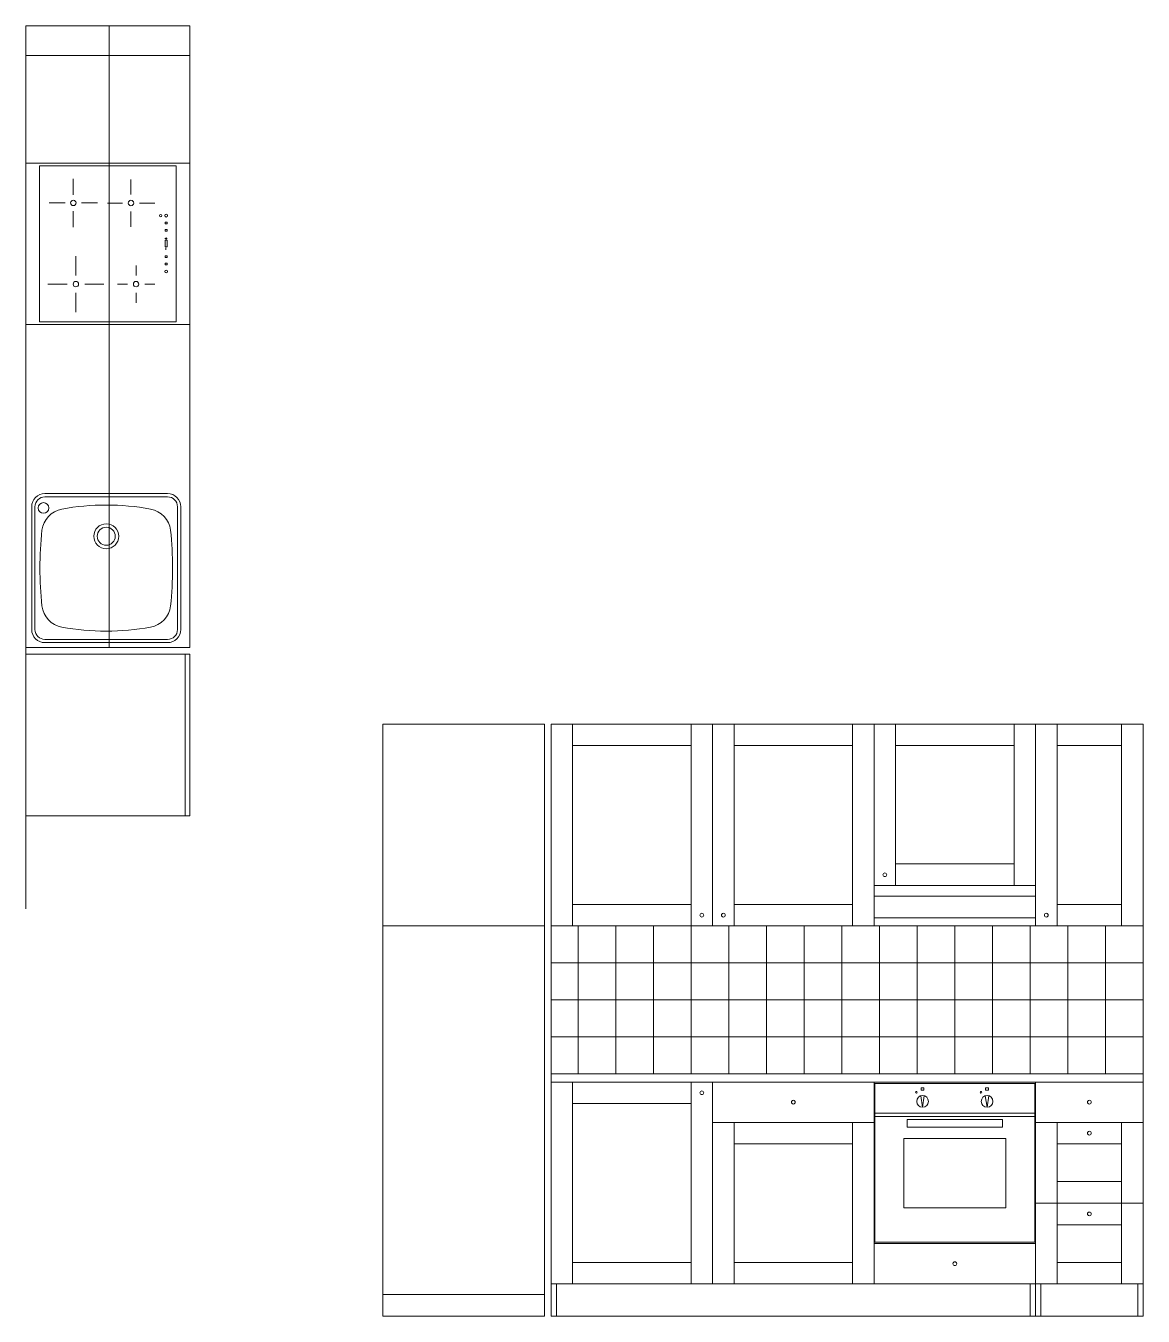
# Model space of a CAD drawing. Header units: metres. Extents: x -260 to 644, y -339 to 261.
# Drawn here: x -260.4 to 154.8, y -218.1 to 261.3 of the extents above; entities that cross this region are included whole.
import ezdxf

# ---------------------------------------------------------------- set-up
doc = ezdxf.new("R2010")
doc.units = ezdxf.units.M
doc.header["$MEASUREMENT"] = 0
for name, color, linetype, lineweight in [('A-FURN-BATH_Num_Penna__251_Num_Penna__251_Num_Penna__2', 251, 'Continuous', 18), ('A-FURN_Num_Penna__251_Num_Penna__251_Num_Penna__2', 251, 'Continuous', 18), ('A-FURN_Num_Penna__252_Num_Penna__252_Num_Penna__3', 252, 'Continuous', 18), ('A-FURN_Num_Penna__8_Num_Penna__8', 8, 'Continuous', 18), ('A-SECT-PATT_Num_Penna__6_Num_Penna__6', 6, 'Continuous', 18), ('AA - pareti sezionate_Num_Penna__7_Num_Penna__7', 7, 'Continuous', 18), ('J-arredo_Num_Penna__8_Num_Penna__8', 8, 'Continuous', 18), ('PDF24_Geometry_Num_Penna__7_Num_Penna__7', 7, 'Continuous', 18), ('PDF53_Geometry_Num_Penna__7_Num_Penna__7', 7, 'Continuous', 18)]:
    doc.layers.add(name, color=color, linetype=linetype, lineweight=lineweight)

msp = doc.modelspace()

# ---------------------------------------------------------------- hatches: boundary and pattern name
at = {"layer": 'PDF24_Geometry_Num_Penna__7_Num_Penna__7', "linetype": 'Continuous', "lineweight": 18}
msp.add_hatch(color=7, dxfattribs=at).paths.add_polyline_path([(0.78, -0.09, 0.046766), (0.78, -0.09)])
at = {"layer": 'PDF53_Geometry_Num_Penna__7_Num_Penna__7', "linetype": 'Continuous', "lineweight": 18}
msp.add_hatch(color=7, dxfattribs=at).paths.add_polyline_path([(0.97, -0.53, 0.046568), (0.97, -0.53)])

# ---------------------------------------------------------------- linework, layer by layer
at = {"layer": 'A-FURN-BATH_Num_Penna__251_Num_Penna__251_Num_Penna__2', "color": 251, "linetype": 'Continuous', "lineweight": 18}
for p, q in [((-253.31, 87.48), (-207.68, 87.48)), ((-258.19, 82.68), (-258.19, 36.97)), ((-256.97, 82.67), (-256.97, 36.97)), ((-253.31, 86.26), (-207.68, 86.26)), ((-204.02, 82.82), (-204.02, 36.97)), ((-202.8, 82.6), (-202.8, 36.97)), ((-260.39, 30.26), (-199.39, 30.26)), ((-253.31, 33.31), (-207.68, 33.31)), ((-253.31, 32.09), (-207.68, 32.09)), ((-260.39, 27.76), (-199.39, 27.76))]:
    msp.add_line(p, q, dxfattribs=at)
for centre, radius in [((-253.83, 82.13), 1.98), ((-230.5, 71.62), 4.64), ((-230.5, 71.62), 3.36)]:
    msp.add_circle(centre, radius, dxfattribs=at)
for centre, radius, start, end in [((-253.31, 82.6), 4.88, 90.0019, 180.0019), ((-207.68, 82.6), 4.88, 0.0019, 90.0019), ((-253.31, 82.6), 3.66, 90.0019, 180.0019), ((-245.34, 72.71), 9.15, 100.3812, 172.77), ((-230.5, -8.29), 91.5, 90, 100.3812), ((-230.5, -8.29), 91.5, 79.6188, 90), ((-215.66, 72.71), 9.15, 7.23, 79.6188), ((-207.68, 82.6), 3.66, 0.0019, 90.0019), ((-118.62, 59.78), 136.52, 174.0822, 180.001), ((-342.37, 59.78), 136.52, 359.999, 5.9178), ((-118.62, 59.78), 136.52, 179.999, 185.9178), ((-342.37, 59.78), 136.52, 354.0822, 0.001), ((-245.34, 46.86), 9.15, 187.23, 259.6188), ((-215.66, 46.86), 9.15, 280.3812, 352.77), ((-253.31, 36.97), 4.88, 180, 270), ((-253.31, 36.97), 3.66, 180, 270), ((-230.5, 127.86), 91.5, 259.6188, 270), ((-230.5, 127.86), 91.5, 270, 280.3812), ((-207.68, 36.97), 4.88, 270, 0), ((-207.68, 36.97), 3.66, 270, 0)]:
    msp.add_arc(centre, radius, start, end, dxfattribs=at)
at = {"layer": 'A-FURN_Num_Penna__251_Num_Penna__251_Num_Penna__2', "color": 251, "linetype": 'Continuous', "lineweight": 18}
for p, q in [((-199.39, 261.26), (-260.39, 261.26)), ((-199.39, 30.26), (-199.39, 261.26)), ((-199.39, 250.26), (-260.39, 250.26)), ((-255.25, 151.26), (-255.25, 209.26)), ((-255.25, 209.26), (-204.52, 209.26)), ((-204.52, 209.26), (-204.52, 151.26)), ((-242.73, 198.46), (-242.73, 204.45)), ((-221.3, 198.59), (-221.3, 204.22)), ((-245.74, 195.45), (-251.74, 195.45)), ((-242.73, 192.44), (-242.73, 186.44)), ((-239.72, 195.45), (-233.73, 195.45)), ((-224.47, 195.42), (-230.09, 195.42)), ((-221.3, 192.25), (-221.3, 186.63)), ((-218.12, 195.42), (-212.5, 195.42)), ((-208.58, 187.66), (-208.58, 188.33)), ((-208.58, 188.33), (-207.91, 188.33)), ((-207.91, 187.66), (-208.58, 187.66)), ((-207.91, 188.33), (-207.91, 187.66)), ((-208.67, 182.28), (-207.89, 182.28)), ((-208.58, 184.94), (-208.58, 185.61)), ((-208.58, 185.61), (-207.91, 185.61)), ((-207.91, 184.94), (-208.58, 184.94)), ((-208.27, 181.88), (-208.27, 182.63)), ((-207.91, 185.61), (-207.91, 184.94)), ((-208.65, 179.12), (-208.65, 181.67)), ((-208.65, 181.67), (-207.91, 181.67)), ((-207.91, 179.12), (-208.65, 179.12)), ((-208.33, 178.03), (-208.33, 178.81)), ((-207.91, 181.67), (-207.91, 179.12)), ((-241.77, 168.55), (-241.77, 175.67)), ((-208.58, 175.18), (-208.58, 175.84)), ((-208.58, 175.84), (-207.91, 175.84)), ((-207.91, 175.18), (-208.58, 175.18)), ((-208.58, 172.4), (-208.58, 173.07)), ((-208.58, 173.07), (-207.91, 173.07)), ((-207.91, 175.84), (-207.91, 175.18)), ((-207.91, 173.07), (-207.91, 172.4)), ((-219.42, 168.49), (-219.42, 172.23)), ((-207.91, 172.4), (-208.58, 172.4)), ((-245.05, 165.28), (-252.17, 165.28)), ((-238.5, 165.28), (-231.38, 165.28)), ((-222.63, 165.28), (-226.37, 165.28)), ((-216.21, 165.28), (-212.46, 165.28)), ((-241.77, 162), (-241.77, 154.88)), ((-219.42, 162.07), (-219.42, 158.32)), ((-204.52, 151.26), (-255.25, 151.26)), ((-201.19, -32.24), (-201.19, 27.76)), ((-199.39, -32.24), (-199.39, 27.76)), ((-260.39, -32.24), (-199.39, -32.24))]:
    msp.add_line(p, q, dxfattribs=at)
for centre, radius in [((-242.73, 195.45), 1.01), ((-221.3, 195.42), 1.01), ((-210.29, 190.73), 0.389), ((-208.24, 190.73), 0.521), ((-208.24, 169.98), 0.521), ((-241.77, 165.28), 1.01), ((-219.42, 165.28), 1.01)]:
    msp.add_circle(centre, radius, dxfattribs=at)
at = {"layer": 'A-FURN_Num_Penna__252_Num_Penna__252_Num_Penna__3', "color": 252, "linetype": 'Continuous', "lineweight": 18}
for p, q in [((-229.39, 30.26), (-229.39, 261.26)), ((-260.39, 210.26), (-199.39, 210.26)), ((-260.39, 150.26), (-199.39, 150.26))]:
    msp.add_line(p, q, dxfattribs=at)
at = {"layer": 'A-FURN_Num_Penna__8_Num_Penna__8', "color": 8, "linetype": 'Continuous', "lineweight": 18}
for p, q in [((-260.39, 153.26), (-260.39, 261.26)), ((-260.39, 153.26), (-260.39, 87.26)), ((-260.39, 9.26), (-260.39, 87.26))]:
    msp.add_line(p, q, dxfattribs=at)
at = {"layer": 'A-SECT-PATT_Num_Penna__6_Num_Penna__6', "color": 6, "linetype": 'Continuous', "lineweight": 18}
for p, q in [((-127.69, 1.86), (-127.69, -218.14)), ((-67.69, 1.86), (-127.69, 1.86)), ((-67.69, 1.86), (-67.69, -218.14)), ((-65.19, 1.86), (154.81, 1.86)), ((-65.19, 1.86), (-65.19, -73.14)), ((-57.19, 1.86), (-57.19, -73.14)), ((-13.19, 1.86), (-13.19, -73.14)), ((-5.19, 1.86), (-5.19, -73.14)), ((2.81, 1.86), (2.81, -73.14)), ((46.81, 1.86), (46.81, -73.14)), ((54.81, 1.86), (54.81, -73.14)), ((62.81, 1.86), (62.81, -58.14)), ((106.81, 1.86), (106.81, -58.14)), ((114.81, 1.86), (114.81, -73.14)), ((122.81, 1.86), (122.81, -73.14)), ((146.81, 1.86), (146.81, -73.14)), ((154.81, 1.86), (154.81, -218.14)), ((-57.19, -6.14), (-13.19, -6.14)), ((2.81, -6.14), (46.81, -6.14)), ((62.81, -6.14), (106.81, -6.14)), ((122.81, -6.14), (146.81, -6.14)), ((62.81, -50.14), (106.81, -50.14)), ((54.81, -58.14), (114.81, -58.14)), ((54.81, -62.14), (114.81, -62.14)), ((-57.19, -65.14), (-13.19, -65.14)), ((2.81, -65.14), (46.81, -65.14)), ((122.81, -65.14), (146.81, -65.14)), ((54.81, -70.14), (114.81, -70.14)), ((-67.69, -73.14), (-127.69, -73.14)), ((-65.19, -73.14), (154.81, -73.14)), ((-65.19, -73.14), (-65.19, -128.14)), ((-55.19, -73.14), (-55.19, -128.14)), ((-41.19, -73.14), (-41.19, -128.14)), ((-27.19, -73.14), (-27.19, -128.14)), ((-13.19, -73.14), (-13.19, -128.14)), ((0.81, -73.14), (0.81, -128.14)), ((14.81, -73.14), (14.81, -128.14)), ((28.81, -73.14), (28.81, -128.14)), ((42.81, -73.14), (42.81, -128.14)), ((56.81, -73.14), (56.81, -128.14)), ((70.81, -73.14), (70.81, -128.14)), ((84.81, -73.14), (84.81, -128.14)), ((98.81, -73.14), (98.81, -128.14)), ((112.81, -73.14), (112.81, -128.14)), ((126.81, -73.14), (126.81, -128.14)), ((140.81, -73.14), (140.81, -128.14)), ((154.81, -86.89), (-65.19, -86.89)), ((154.81, -100.64), (-65.19, -100.64)), ((154.81, -114.39), (-65.19, -114.39)), ((154.81, -128.14), (-65.19, -128.14)), ((-65.19, -128.14), (-65.19, -206.14)), ((74.81, -128.14), (154.81, -128.14)), ((154.81, -131.14), (-65.19, -131.14)), ((-57.19, -131.14), (-57.19, -206.14)), ((-13.19, -131.14), (-13.19, -206.14)), ((-5.19, -131.14), (-5.19, -206.14)), ((54.81, -131.14), (54.81, -206.14)), ((55.11, -131.69), (114.51, -131.69)), ((55.11, -131.69), (55.11, -190.59)), ((72.28, -133.29), (73.29, -133.29)), ((72.28, -134.15), (72.28, -133.29)), ((73.29, -134.15), (72.28, -134.15)), ((73.29, -133.29), (73.29, -134.15)), ((96.27, -133.29), (97.28, -133.29)), ((96.27, -134.15), (96.27, -133.29)), ((97.28, -134.15), (96.27, -134.15)), ((97.28, -133.29), (97.28, -134.15)), ((114.51, -131.69), (114.51, -190.59)), ((114.81, -131.14), (114.81, -218.14)), ((72.82, -140.51), (72.15, -136.26)), ((72.82, -140.51), (73.48, -136.26)), ((96.8, -140.51), (96.14, -136.26)), ((96.8, -140.51), (97.47, -136.26)), ((-13.19, -139.14), (-57.19, -139.14)), ((55.11, -142.69), (114.51, -142.69)), ((54.81, -146.14), (-5.19, -146.14)), ((2.81, -146.14), (2.81, -206.14)), ((46.81, -146.14), (46.81, -206.14)), ((55.11, -143.99), (114.51, -143.99)), ((67.14, -145.05), (102.48, -145.05)), ((67.14, -147.9), (67.14, -145.05)), ((102.48, -147.9), (67.14, -147.9)), ((102.48, -145.05), (102.48, -147.9)), ((154.81, -146.14), (114.81, -146.14)), ((122.81, -146.14), (122.81, -206.14)), ((146.81, -146.14), (146.81, -206.14)), ((65.83, -152.1), (103.79, -152.1)), ((65.83, -177.93), (65.83, -152.1)), ((103.79, -152.1), (103.79, -177.93)), ((46.81, -154.14), (2.81, -154.14)), ((146.81, -154.14), (122.81, -154.14)), ((146.81, -168.14), (122.81, -168.14)), ((114.81, -176.14), (154.81, -176.14)), ((103.79, -177.93), (65.83, -177.93)), ((146.81, -184.14), (122.81, -184.14)), ((114.81, -191.14), (54.81, -191.14)), ((55.11, -190.59), (114.51, -190.59)), ((-13.19, -198.14), (-57.19, -198.14)), ((46.81, -198.14), (2.81, -198.14)), ((146.81, -198.14), (122.81, -198.14)), ((-67.69, -210.14), (-127.69, -210.14)), ((154.81, -206.14), (-65.19, -206.14)), ((-65.19, -206.14), (-65.19, -218.14)), ((-63.19, -206.14), (-63.19, -218.14)), ((112.81, -206.14), (112.81, -218.14)), ((116.81, -206.14), (116.81, -218.14)), ((152.81, -206.14), (152.81, -218.14)), ((-67.69, -218.14), (-127.69, -218.14)), ((154.81, -218.14), (-65.19, -218.14))]:
    msp.add_line(p, q, dxfattribs=at)
for centre, radius in [((58.81, -54.14), 0.7), ((-9.19, -69.14), 0.7), ((-1.19, -69.14), 0.7), ((118.81, -69.14), 0.7), ((-9.19, -135.14), 0.7), ((24.81, -138.64), 0.7), ((70.53, -134.93), 0.318), ((72.82, -138.34), 2.18), ((94.52, -134.93), 0.318), ((96.8, -138.34), 2.18), ((134.81, -138.64), 0.7), ((134.81, -150.14), 0.7), ((134.81, -180.14), 0.7), ((84.81, -198.64), 0.7)]:
    msp.add_circle(centre, radius, dxfattribs=at)
at = {"layer": 'AA - pareti sezionate_Num_Penna__7_Num_Penna__7', "color": 7, "linetype": 'Continuous', "lineweight": 18}
msp.add_line((-260.39, -66.74), (-260.39, 261.26), dxfattribs=at)
at = {"layer": 'J-arredo_Num_Penna__8_Num_Penna__8', "color": 8, "linetype": 'Continuous', "lineweight": 18}
msp.add_line((-260.37, 7.26), (-260.37, -61.72), dxfattribs=at)

doc.saveas('drawing.dxf')
